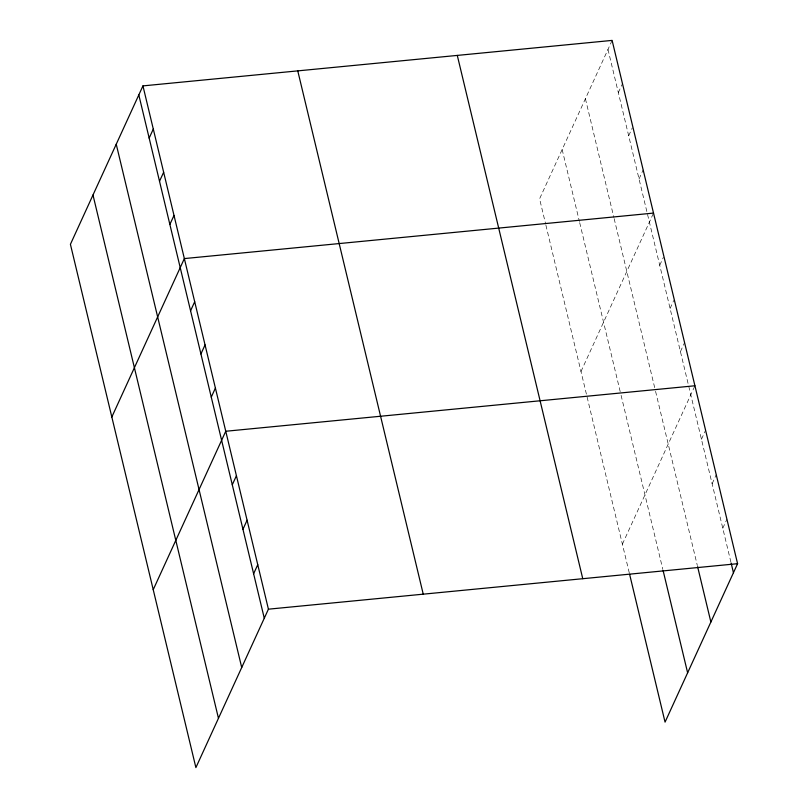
<?xml version="1.0" encoding="UTF-8"?>
<svg xmlns="http://www.w3.org/2000/svg" width="808" height="808" viewBox="0 0 808 808"><rect width="100%" height="100%" fill="white"/><g stroke="black" fill="none" stroke-linecap="round" stroke-linejoin="round"><path stroke-width="0.61" stroke-dasharray="4.04 3.03" d="M612.111 40.4L539.582 198.819L545.622 223.998M618.332 92.607L621.948 84.699M628.675 135.774L632.3 127.876M639.027 178.952L643.168 169.912M580.992 371.498L653.52 213.09M659.732 265.287L663.348 257.388M670.085 308.464L673.7 300.556M680.437 351.631L684.568 342.602M622.392 544.188L694.92 385.769M701.455 439.279L705.586 430.25M712.121 483.76L716.252 474.73M722.786 528.24L726.917 519.211M607.98 49.429L731.139 563.105M585.406 98.728L613.868 217.453M614.161 218.655L655.278 390.133M655.571 391.335L697.334 565.519M562.156 149.52L579.407 221.473M579.69 222.675L620.807 394.163M621.1 395.354L662.833 569.428M545.905 225.2L629.311 573.044"/><path stroke-width="1.21" d="M142.945 85.89L70.417 244.309L195.889 767.6L268.418 609.182L142.945 85.89L612.111 40.4L737.583 563.691L665.055 722.11L629.604 574.246M149.157 138.097L153.298 129.068M159.509 181.265L163.65 172.235M169.862 224.442L174.003 215.413M111.827 416.999L184.355 258.58L653.52 213.09M190.567 310.787L194.698 301.748M200.919 353.954L205.05 344.925M211.272 397.122L215.403 388.093M153.227 589.678L225.755 431.26L694.92 385.769M232.29 484.78L236.421 475.74M242.956 529.26L247.086 520.221M253.621 573.741L257.752 564.701M268.418 609.182L737.583 563.691M731.139 563.105L733.452 572.721M697.617 566.721L710.878 622.019M663.126 570.63L687.628 672.812M457.288 55.409L582.76 578.7M297.768 70.882L423.24 594.173M138.814 94.93L264.277 618.211M116.241 144.228L241.713 667.509M92.991 195.011L218.463 718.302"/></g></svg>
